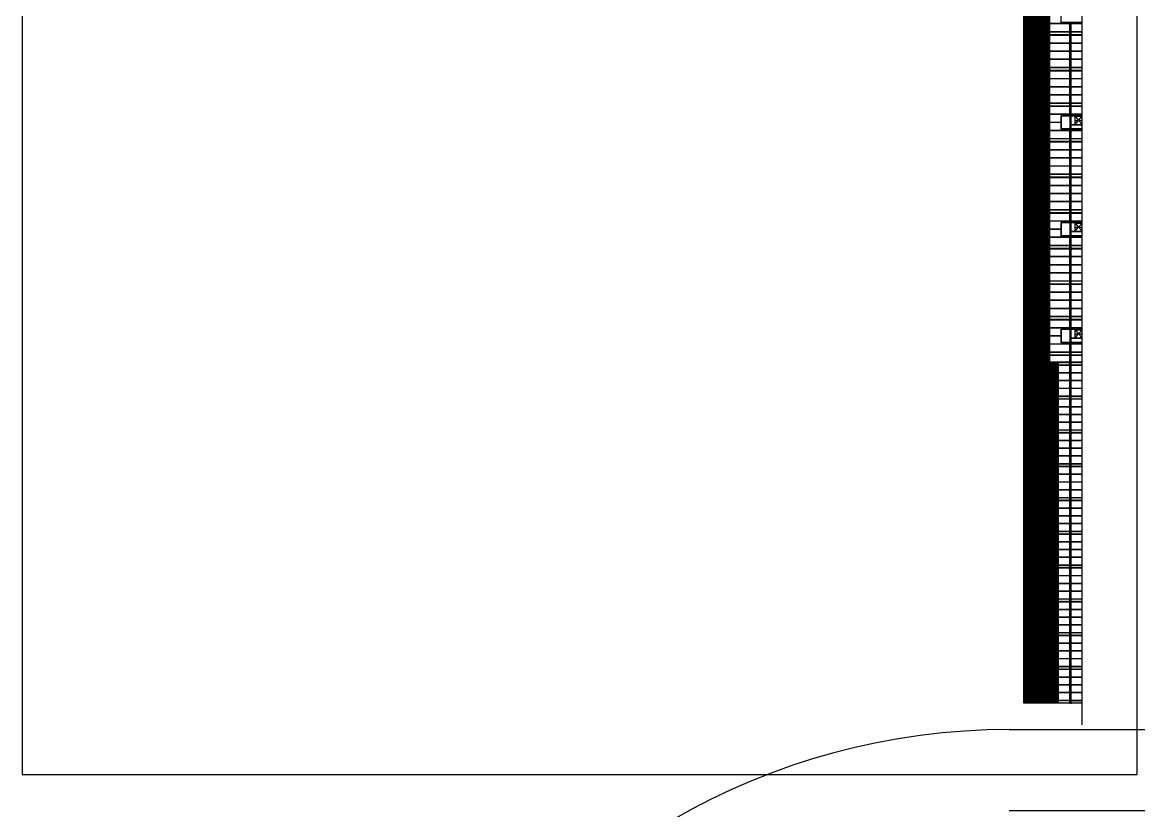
# Model space of a CAD drawing. Header units: millimetres. Extents: x -1 to 12300, y -1929 to 2470.
# Drawn here: x 5583.2 to 5996.3, y -1327 to -1035.4 of the extents above; entities that cross this region are included whole.
import ezdxf

# ---------------------------------------------------------------- set-up
doc = ezdxf.new("R2010")
doc.units = ezdxf.units.MM
for name, color, linetype in [('05C', 1, 'Continuous'), ('0autopista', 200, 'Continuous'), ('_alçat', 7, 'Continuous'), ('_alçat2', 7, 'Continuous')]:
    doc.layers.add(name, color=color, linetype=linetype)
doc.layers.add('viewport', color=241, linetype='Continuous', plot=False)

msp = doc.modelspace()

# ---------------------------------------------------------------- hatches: boundary and pattern name
at = {"layer": '_alçat'}
h = msp.add_hatch(dxfattribs=at)
h.set_pattern_fill('ANSI31', color=256, scale=0.09, angle=135)
h.set_pattern_definition([(270, (5957.7267, -1030.45064), (0.28575, -8e-17), [])])
h.paths.add_polyline_path([(5953.855, -1040.02), (5959.622, -1040.02), (5959.622, -1000.52), (5953.855, -1000.52)])
h = msp.add_hatch(dxfattribs=at)
h.set_pattern_fill('ANSI31', color=256, scale=0.09, angle=45)
h.set_pattern_definition([(180, (5961.5616, -1021.08098), (-6e-17, -0.28575), [])])
h.paths.add_polyline_path([(5959.622, -1040.02), (5963.448, -1040.02), (5963.448, -1000.52), (5959.622, -1000.52)])
h = msp.add_hatch(dxfattribs=at)
h.set_pattern_fill('ANSI31', color=256, scale=0.09, angle=135)
h.set_pattern_definition([(270, (5957.7267, -1069.95063), (0.28575, -8e-17), [])])
h.paths.add_polyline_path([(5953.855, -1079.52), (5959.622, -1079.52), (5959.622, -1040.02), (5953.855, -1040.02)])
h = msp.add_hatch(dxfattribs=at)
h.set_pattern_fill('ANSI31', color=256, scale=0.09, angle=45)
h.set_pattern_definition([(180, (5961.5616, -1060.58097), (-6e-17, -0.28575), [])])
h.paths.add_polyline_path([(5959.622, -1079.52), (5963.448, -1079.52), (5963.448, -1040.02), (5959.622, -1040.02)])
h = msp.add_hatch(dxfattribs=at)
h.set_pattern_fill('ANSI31', color=256, scale=0.09, angle=135)
h.set_pattern_definition([(270, (5957.7267, -1109.45063), (0.28575, -8e-17), [])])
h.paths.add_polyline_path([(5953.855, -1119.02), (5959.622, -1119.02), (5959.622, -1079.52), (5953.855, -1079.52)])
h = msp.add_hatch(dxfattribs=at)
h.set_pattern_fill('ANSI31', color=256, scale=0.09, angle=45)
h.set_pattern_definition([(180, (5961.5616, -1100.08097), (-6e-17, -0.28575), [])])
h.paths.add_polyline_path([(5959.622, -1119.02), (5963.448, -1119.02), (5963.448, -1079.52), (5959.622, -1079.52)])
h = msp.add_hatch(dxfattribs=at)
h.set_pattern_fill('ANSI31', color=256, scale=0.09, angle=135)
h.set_pattern_definition([(270, (5957.7267, -1148.95062), (0.28575, -8e-17), [])])
h.paths.add_polyline_path([(5953.855, -1119.02), (5953.855, -1161.231), (5959.622, -1161.231), (5959.622, -1119.02)])
h = msp.add_hatch(dxfattribs=at)
h.set_pattern_fill('ANSI31', color=256, scale=0.09, angle=45)
h.set_pattern_definition([(180, (5961.5616, -1139.58096), (-6e-17, -0.28575), [])])
h.paths.add_polyline_path([(5959.622, -1119.02), (5959.622, -1161.231), (5963.448, -1161.231), (5963.448, -1119.02)])
h = msp.add_hatch(dxfattribs=at)
h.set_pattern_fill('ANSI31', color=256, scale=0.09, angle=135)
h.set_pattern_definition([(270, (5958.24124, -1272.48532), (0.28575, -8e-17), [])])
h.paths.add_polyline_path([(5953.855, -1161.231), (5953.855, -1287.231), (5962.813, -1287.231), (5962.813, -1161.231)])
h = msp.add_hatch(dxfattribs=at)
h.set_pattern_fill('ANSI31', color=256, scale=0.09, angle=45)
h.set_pattern_definition([(180, (6682.81107, -1286.731), (-6e-17, -0.28575), [])])
h.paths.add_polyline_path([(5962.813, -1161.231), (5962.813, -1287.231), (5966.598, -1287.231), (5966.598, -1161.231)])
h = msp.add_hatch(color=256, dxfattribs=at)
h.dxf.hatch_style = 1
h.paths.add_polyline_path([(5966.598, -1162.231), (5966.598, -1161.231), (5970.855, -1161.231), (5970.855, -1162.231)])
h.paths.add_polyline_path([(5975.355, -1161.231), (5975.355, -1162.231), (5971.355, -1162.231), (5971.355, -1161.231)])
h = msp.add_hatch(color=256, dxfattribs=at)
h.dxf.hatch_style = 1
h.paths.add_polyline_path([(5966.598, -1174.731), (5966.598, -1173.731), (5970.855, -1173.731), (5970.855, -1174.731)])
h.paths.add_polyline_path([(5975.355, -1173.731), (5975.355, -1174.731), (5971.355, -1174.731), (5971.355, -1173.731)])
h = msp.add_hatch(color=256, dxfattribs=at)
h.dxf.hatch_style = 1
h.paths.add_polyline_path([(5966.598, -1187.231), (5966.598, -1186.231), (5970.855, -1186.231), (5970.855, -1187.231)])
h.paths.add_polyline_path([(5975.355, -1186.231), (5975.355, -1187.231), (5971.355, -1187.231), (5971.355, -1186.231)])
h = msp.add_hatch(color=256, dxfattribs=at)
h.dxf.hatch_style = 1
h.paths.add_polyline_path([(5966.598, -1199.731), (5966.598, -1198.731), (5970.855, -1198.731), (5970.855, -1199.731)])
h.paths.add_polyline_path([(5975.355, -1198.731), (5975.355, -1199.731), (5971.355, -1199.731), (5971.355, -1198.731)])
h = msp.add_hatch(color=256, dxfattribs=at)
h.dxf.hatch_style = 1
h.paths.add_polyline_path([(5966.598, -1212.231), (5966.598, -1211.231), (5970.855, -1211.231), (5970.855, -1212.231)])
h.paths.add_polyline_path([(5975.355, -1211.231), (5975.355, -1212.231), (5971.355, -1212.231), (5971.355, -1211.231)])
h = msp.add_hatch(color=256, dxfattribs=at)
h.dxf.hatch_style = 1
h.paths.add_polyline_path([(5966.598, -1224.731), (5966.598, -1223.731), (5970.855, -1223.731), (5970.855, -1224.731)])
h.paths.add_polyline_path([(5975.355, -1223.731), (5975.355, -1224.731), (5971.355, -1224.731), (5971.355, -1223.731)])
h = msp.add_hatch(color=256, dxfattribs=at)
h.dxf.hatch_style = 1
h.paths.add_polyline_path([(5966.598, -1237.231), (5966.598, -1236.231), (5970.855, -1236.231), (5970.855, -1237.231)])
h.paths.add_polyline_path([(5975.355, -1236.231), (5975.355, -1237.231), (5971.355, -1237.231), (5971.355, -1236.231)])
h = msp.add_hatch(color=256, dxfattribs=at)
h.dxf.hatch_style = 1
h.paths.add_polyline_path([(5966.598, -1249.731), (5966.598, -1248.731), (5970.855, -1248.731), (5970.855, -1249.731)])
h.paths.add_polyline_path([(5975.355, -1248.731), (5975.355, -1249.731), (5971.355, -1249.731), (5971.355, -1248.731)])
h = msp.add_hatch(color=256, dxfattribs=at)
h.dxf.hatch_style = 1
h.paths.add_polyline_path([(5966.598, -1262.231), (5966.598, -1261.231), (5970.855, -1261.231), (5970.855, -1262.231)])
h.paths.add_polyline_path([(5975.355, -1261.231), (5975.355, -1262.231), (5971.355, -1262.231), (5971.355, -1261.231)])
h = msp.add_hatch(color=256, dxfattribs=at)
h.dxf.hatch_style = 1
h.paths.add_polyline_path([(5966.598, -1274.731), (5966.598, -1273.731), (5970.855, -1273.731), (5970.855, -1274.731)])
h.paths.add_polyline_path([(5975.355, -1273.731), (5975.355, -1274.731), (5971.355, -1274.731), (5971.355, -1273.731)])
h = msp.add_hatch(color=256, dxfattribs=at)
h.dxf.hatch_style = 1
h.paths.add_polyline_path([(5966.598, -1287.231), (5966.598, -1286.231), (5970.855, -1286.231), (5970.855, -1287.231)])
h.paths.add_polyline_path([(5975.355, -1286.231), (5975.355, -1287.231), (5971.355, -1287.231), (5971.355, -1286.231)])

# ---------------------------------------------------------------- linework, layer by layer
at = {"layer": '05C'}
msp.add_line((5975.355, -1295.255), (5975.355, -441.11), dxfattribs=at)
at = {"layer": '0autopista'}
for p, q in [((5948.39, -1297), (6524.39, -1297)), ((5948.39, -1327), (6524.39, -1327))]:
    msp.add_line(p, q, dxfattribs=at)
msp.add_arc((5948.39, -1545.857), 248.857, 90, 150, dxfattribs=at)
at = {"layer": '_alçat'}
for p, q in [((5971.155, -1073.249), (5975.355, -1073.249)), ((5972.755, -1069.937), (5975.355, -1069.937)), ((5972.755, -1073.149), (5972.755, -1070.037)), ((5972.855, -1073.149), (5972.855, -1070.137)), ((5972.855, -1070.137), (5974.105, -1071.643)), ((5972.855, -1071.643), (5975.355, -1071.643)), ((5972.855, -1073.149), (5974.105, -1071.643)), ((5974.105, -1071.643), (5975.355, -1070.137)), ((5974.105, -1071.643), (5975.355, -1073.149)), ((5972.755, -1109.437), (5975.355, -1109.437)), ((5972.755, -1112.649), (5972.755, -1109.537)), ((5972.855, -1112.649), (5972.855, -1109.637)), ((5972.855, -1109.637), (5974.105, -1111.143)), ((5972.855, -1111.143), (5975.355, -1111.143)), ((5972.855, -1112.649), (5974.105, -1111.143)), ((5974.105, -1111.143), (5975.355, -1109.637)), ((5974.105, -1111.143), (5975.355, -1112.649)), ((5971.155, -1112.749), (5975.355, -1112.749)), ((5971.155, -1152.249), (5975.355, -1152.249)), ((5972.755, -1148.937), (5975.355, -1148.937)), ((5972.755, -1152.149), (5972.755, -1149.037)), ((5972.855, -1152.149), (5972.855, -1149.137)), ((5972.855, -1149.137), (5974.105, -1150.643)), ((5972.855, -1150.643), (5975.355, -1150.643)), ((5972.855, -1152.149), (5974.105, -1150.643)), ((5974.105, -1150.643), (5975.355, -1149.137)), ((5974.105, -1150.643), (5975.355, -1152.149)), ((5966.598, -1161.231), (5953.855, -1161.231)), ((5966.598, -1287.231), (5953.855, -1287.231))]:
    msp.add_line(p, q, dxfattribs=at)
at = {"layer": '_alçat2'}
for p, q in [((5953.855, -1040.02), (5953.855, -1000.52)), ((5959.622, -1040.02), (5959.622, -1000.52)), ((5963.448, -1040.02), (5963.448, -1000.52)), ((5967.655, -1035.437), (5967.655, -1030.437)), ((5970.855, -1035.879), (5963.448, -1035.879)), ((5970.855, -1035.929), (5963.448, -1035.929)), ((5970.855, -1035.979), (5963.448, -1035.979)), ((5975.355, -1035.437), (5967.655, -1035.437)), ((5970.855, -1040.02), (5970.855, -1035.437)), ((5971.355, -1040.02), (5971.355, -1035.437)), ((5975.355, -1035.879), (5971.355, -1035.879)), ((5975.355, -1035.929), (5971.355, -1035.929)), ((5975.355, -1035.979), (5971.355, -1035.979)), ((5953.855, -1079.52), (5953.855, -1040.02)), ((5959.622, -1079.52), (5959.622, -1040.02)), ((5970.855, -1038.92), (5963.448, -1038.92)), ((5970.855, -1039.02), (5963.448, -1039.02)), ((5970.855, -1039.02), (5963.448, -1039.02)), ((5963.448, -1079.52), (5963.448, -1040.02)), ((5963.448, -1040.02), (5963.448, -1040.02)), ((5970.855, -1040.02), (5963.448, -1040.02)), ((5963.448, -1040.12), (5970.855, -1040.12)), ((5970.855, -1069.937), (5970.855, -1040.02)), ((5975.355, -1038.92), (5971.355, -1038.92)), ((5975.355, -1039.02), (5971.355, -1039.02)), ((5975.355, -1039.02), (5971.355, -1039.02)), ((5975.355, -1040.02), (5971.355, -1040.02)), ((5971.355, -1069.937), (5971.355, -1040.02)), ((5971.355, -1040.12), (5975.355, -1040.12)), ((5970.855, -1043.062), (5963.448, -1043.062)), ((5970.855, -1043.112), (5963.448, -1043.112)), ((5970.855, -1043.162), (5963.448, -1043.162)), ((5975.355, -1043.062), (5971.355, -1043.062)), ((5975.355, -1043.112), (5971.355, -1043.112)), ((5975.355, -1043.162), (5971.355, -1043.162)), ((5970.855, -1046.054), (5963.448, -1046.054)), ((5970.855, -1046.104), (5963.448, -1046.104)), ((5970.855, -1046.154), (5963.448, -1046.154)), ((5970.855, -1049.045), (5963.448, -1049.045)), ((5970.855, -1049.095), (5963.448, -1049.095)), ((5970.855, -1049.145), (5963.448, -1049.145)), ((5975.355, -1046.054), (5971.355, -1046.054)), ((5975.355, -1046.104), (5971.355, -1046.104)), ((5975.355, -1046.154), (5971.355, -1046.154)), ((5975.355, -1049.045), (5971.355, -1049.045)), ((5975.355, -1049.095), (5971.355, -1049.095)), ((5975.355, -1049.145), (5971.355, -1049.145)), ((5970.855, -1052.087), (5963.448, -1052.087)), ((5970.855, -1052.187), (5963.448, -1052.187)), ((5970.855, -1053.187), (5963.448, -1053.187)), ((5963.448, -1053.287), (5970.855, -1053.287)), ((5975.355, -1052.087), (5971.355, -1052.087)), ((5975.355, -1052.187), (5971.355, -1052.187)), ((5975.355, -1053.187), (5971.355, -1053.187)), ((5971.355, -1053.287), (5975.355, -1053.287)), ((5970.855, -1056.229), (5963.448, -1056.229)), ((5970.855, -1056.279), (5963.448, -1056.279)), ((5970.855, -1056.329), (5963.448, -1056.329)), ((5975.355, -1056.229), (5971.355, -1056.229)), ((5975.355, -1056.279), (5971.355, -1056.279)), ((5975.355, -1056.329), (5971.355, -1056.329)), ((5970.855, -1059.22), (5963.448, -1059.22)), ((5970.855, -1059.27), (5963.448, -1059.27)), ((5970.855, -1059.32), (5963.448, -1059.32)), ((5975.355, -1059.22), (5971.355, -1059.22)), ((5975.355, -1059.27), (5971.355, -1059.27)), ((5975.355, -1059.32), (5971.355, -1059.32)), ((5970.855, -1062.212), (5963.448, -1062.212)), ((5970.855, -1062.262), (5963.448, -1062.262)), ((5970.855, -1062.312), (5963.448, -1062.312)), ((5970.855, -1065.254), (5963.448, -1065.254)), ((5970.855, -1065.354), (5963.448, -1065.354)), ((5975.355, -1062.212), (5971.355, -1062.212)), ((5975.355, -1062.262), (5971.355, -1062.262)), ((5975.355, -1062.312), (5971.355, -1062.312)), ((5975.355, -1065.254), (5971.355, -1065.254)), ((5975.355, -1065.354), (5971.355, -1065.354)), ((5970.855, -1066.354), (5963.448, -1066.354)), ((5963.448, -1066.354), (5970.855, -1066.354)), ((5963.448, -1066.454), (5970.855, -1066.454)), ((5970.855, -1069.395), (5963.448, -1069.395)), ((5970.855, -1069.445), (5963.448, -1069.445)), ((5970.855, -1069.495), (5963.448, -1069.495)), ((5975.355, -1066.354), (5971.355, -1066.354)), ((5971.355, -1066.354), (5975.355, -1066.354)), ((5971.355, -1066.454), (5975.355, -1066.454)), ((5975.355, -1069.395), (5971.355, -1069.395)), ((5975.355, -1069.445), (5971.355, -1069.445)), ((5975.355, -1069.495), (5971.355, -1069.495)), ((5967.655, -1072.387), (5963.448, -1072.387)), ((5967.655, -1072.437), (5963.448, -1072.437)), ((5967.655, -1072.487), (5963.448, -1072.487)), ((5975.355, -1069.937), (5967.655, -1069.937)), ((5967.655, -1074.937), (5967.655, -1069.937)), ((5975.355, -1070.037), (5967.755, -1070.037)), ((5967.755, -1074.837), (5967.755, -1070.037)), ((5970.855, -1070.037), (5970.855, -1074.837)), ((5971.155, -1070.037), (5971.155, -1074.837)), ((5971.155, -1073.149), (5975.355, -1073.149)), ((5972.855, -1070.037), (5975.355, -1070.037)), ((5972.855, -1070.137), (5975.355, -1070.137)), ((5970.855, -1075.379), (5963.448, -1075.379)), ((5970.855, -1075.429), (5963.448, -1075.429)), ((5970.855, -1075.479), (5963.448, -1075.479)), ((5975.355, -1074.937), (5967.655, -1074.937)), ((5975.355, -1074.837), (5967.755, -1074.837)), ((5970.855, -1079.52), (5970.855, -1074.937)), ((5971.355, -1079.52), (5971.355, -1074.937)), ((5975.355, -1075.379), (5971.355, -1075.379)), ((5975.355, -1075.429), (5971.355, -1075.429)), ((5975.355, -1075.479), (5971.355, -1075.479)), ((5953.855, -1119.02), (5953.855, -1079.52)), ((5959.622, -1119.02), (5959.622, -1079.52)), ((5970.855, -1078.42), (5963.448, -1078.42)), ((5970.855, -1078.52), (5963.448, -1078.52)), ((5970.855, -1078.52), (5963.448, -1078.52)), ((5963.448, -1119.02), (5963.448, -1079.52)), ((5963.448, -1079.52), (5963.448, -1079.52)), ((5970.855, -1079.52), (5963.448, -1079.52)), ((5963.448, -1079.62), (5970.855, -1079.62)), ((5970.855, -1109.437), (5970.855, -1079.52)), ((5975.355, -1078.42), (5971.355, -1078.42)), ((5975.355, -1078.52), (5971.355, -1078.52)), ((5975.355, -1078.52), (5971.355, -1078.52)), ((5975.355, -1079.52), (5971.355, -1079.52)), ((5971.355, -1109.437), (5971.355, -1079.52)), ((5971.355, -1079.62), (5975.355, -1079.62)), ((5970.855, -1082.562), (5963.448, -1082.562)), ((5970.855, -1082.612), (5963.448, -1082.612)), ((5970.855, -1082.662), (5963.448, -1082.662)), ((5970.855, -1085.554), (5963.448, -1085.554)), ((5970.855, -1085.604), (5963.448, -1085.604)), ((5970.855, -1085.654), (5963.448, -1085.654)), ((5975.355, -1082.562), (5971.355, -1082.562)), ((5975.355, -1082.612), (5971.355, -1082.612)), ((5975.355, -1082.662), (5971.355, -1082.662)), ((5975.355, -1085.554), (5971.355, -1085.554)), ((5975.355, -1085.604), (5971.355, -1085.604)), ((5975.355, -1085.654), (5971.355, -1085.654)), ((5970.855, -1088.545), (5963.448, -1088.545)), ((5970.855, -1088.595), (5963.448, -1088.595)), ((5970.855, -1088.645), (5963.448, -1088.645)), ((5975.355, -1088.545), (5971.355, -1088.545)), ((5975.355, -1088.595), (5971.355, -1088.595)), ((5975.355, -1088.645), (5971.355, -1088.645)), ((5970.855, -1091.587), (5963.448, -1091.587)), ((5970.855, -1091.687), (5963.448, -1091.687)), ((5970.855, -1092.687), (5963.448, -1092.687)), ((5963.448, -1092.787), (5970.855, -1092.787)), ((5975.355, -1091.587), (5971.355, -1091.587)), ((5975.355, -1091.687), (5971.355, -1091.687)), ((5975.355, -1092.687), (5971.355, -1092.687)), ((5971.355, -1092.787), (5975.355, -1092.787)), ((5970.855, -1095.729), (5963.448, -1095.729)), ((5970.855, -1095.779), (5963.448, -1095.779)), ((5970.855, -1095.829), (5963.448, -1095.829)), ((5970.855, -1098.72), (5963.448, -1098.72)), ((5970.855, -1098.77), (5963.448, -1098.77)), ((5975.355, -1095.729), (5971.355, -1095.729)), ((5975.355, -1095.779), (5971.355, -1095.779)), ((5975.355, -1095.829), (5971.355, -1095.829)), ((5975.355, -1098.72), (5971.355, -1098.72)), ((5975.355, -1098.77), (5971.355, -1098.77)), ((5970.855, -1098.82), (5963.448, -1098.82)), ((5970.855, -1101.712), (5963.448, -1101.712)), ((5970.855, -1101.762), (5963.448, -1101.762)), ((5970.855, -1101.812), (5963.448, -1101.812)), ((5975.355, -1098.82), (5971.355, -1098.82)), ((5975.355, -1101.712), (5971.355, -1101.712)), ((5975.355, -1101.762), (5971.355, -1101.762)), ((5975.355, -1101.812), (5971.355, -1101.812)), ((5970.855, -1104.754), (5963.448, -1104.754)), ((5970.855, -1104.854), (5963.448, -1104.854)), ((5970.855, -1105.854), (5963.448, -1105.854)), ((5963.448, -1105.854), (5970.855, -1105.854)), ((5963.448, -1105.954), (5970.855, -1105.954)), ((5975.355, -1104.754), (5971.355, -1104.754)), ((5975.355, -1104.854), (5971.355, -1104.854)), ((5975.355, -1105.854), (5971.355, -1105.854)), ((5971.355, -1105.854), (5975.355, -1105.854)), ((5971.355, -1105.954), (5975.355, -1105.954)), ((5970.855, -1108.895), (5963.448, -1108.895)), ((5970.855, -1108.945), (5963.448, -1108.945)), ((5970.855, -1108.995), (5963.448, -1108.995)), ((5975.355, -1109.437), (5967.655, -1109.437)), ((5967.655, -1114.437), (5967.655, -1109.437)), ((5975.355, -1109.537), (5967.755, -1109.537)), ((5967.755, -1114.337), (5967.755, -1109.537)), ((5970.855, -1109.537), (5970.855, -1114.337)), ((5971.155, -1109.537), (5971.155, -1114.337)), ((5975.355, -1108.895), (5971.355, -1108.895)), ((5975.355, -1108.945), (5971.355, -1108.945)), ((5975.355, -1108.995), (5971.355, -1108.995)), ((5972.855, -1109.537), (5975.355, -1109.537)), ((5972.855, -1109.637), (5975.355, -1109.637)), ((5967.655, -1111.887), (5963.448, -1111.887)), ((5967.655, -1111.937), (5963.448, -1111.937)), ((5967.655, -1111.987), (5963.448, -1111.987)), ((5970.855, -1114.879), (5963.448, -1114.879)), ((5970.855, -1114.929), (5963.448, -1114.929)), ((5970.855, -1114.979), (5963.448, -1114.979)), ((5975.355, -1114.437), (5967.655, -1114.437)), ((5975.355, -1114.337), (5967.755, -1114.337)), ((5970.855, -1119.02), (5970.855, -1114.437)), ((5971.155, -1112.649), (5975.355, -1112.649)), ((5971.355, -1119.02), (5971.355, -1114.437)), ((5975.355, -1114.879), (5971.355, -1114.879)), ((5975.355, -1114.929), (5971.355, -1114.929)), ((5975.355, -1114.979), (5971.355, -1114.979)), ((5953.855, -1161.231), (5953.855, -1118.02)), ((5959.622, -1287.231), (5959.622, -1118.02)), ((5970.855, -1117.92), (5963.448, -1117.92)), ((5963.448, -1161.231), (5963.448, -1118.02)), ((5970.855, -1118.02), (5963.448, -1118.02)), ((5970.855, -1118.02), (5963.448, -1118.02)), ((5970.855, -1119.02), (5963.448, -1119.02)), ((5963.448, -1119.12), (5970.855, -1119.12)), ((5970.855, -1148.937), (5970.855, -1118.02)), ((5975.355, -1117.92), (5971.355, -1117.92)), ((5971.355, -1148.937), (5971.355, -1118.02)), ((5975.355, -1118.02), (5971.355, -1118.02)), ((5975.355, -1118.02), (5971.355, -1118.02)), ((5975.355, -1119.02), (5971.355, -1119.02)), ((5971.355, -1119.12), (5975.355, -1119.12)), ((5970.855, -1122.062), (5963.448, -1122.062)), ((5970.855, -1122.112), (5963.448, -1122.112)), ((5970.855, -1122.162), (5963.448, -1122.162)), ((5975.355, -1122.062), (5971.355, -1122.062)), ((5975.355, -1122.112), (5971.355, -1122.112)), ((5975.355, -1122.162), (5971.355, -1122.162)), ((5970.855, -1125.054), (5963.448, -1125.054)), ((5970.855, -1125.104), (5963.448, -1125.104)), ((5970.855, -1125.154), (5963.448, -1125.154)), ((5975.355, -1125.054), (5971.355, -1125.054)), ((5975.355, -1125.104), (5971.355, -1125.104)), ((5975.355, -1125.154), (5971.355, -1125.154)), ((5970.855, -1128.045), (5963.448, -1128.045)), ((5970.855, -1128.095), (5963.448, -1128.095)), ((5970.855, -1128.145), (5963.448, -1128.145)), ((5970.855, -1131.087), (5963.448, -1131.087)), ((5970.855, -1131.187), (5963.448, -1131.187)), ((5975.355, -1128.045), (5971.355, -1128.045)), ((5975.355, -1128.095), (5971.355, -1128.095)), ((5975.355, -1128.145), (5971.355, -1128.145)), ((5975.355, -1131.087), (5971.355, -1131.087)), ((5975.355, -1131.187), (5971.355, -1131.187)), ((5970.855, -1132.187), (5963.448, -1132.187)), ((5963.448, -1132.287), (5970.855, -1132.287)), ((5970.855, -1135.229), (5963.448, -1135.229)), ((5970.855, -1135.279), (5963.448, -1135.279)), ((5970.855, -1135.329), (5963.448, -1135.329)), ((5975.355, -1132.187), (5971.355, -1132.187)), ((5971.355, -1132.287), (5975.355, -1132.287)), ((5975.355, -1135.229), (5971.355, -1135.229)), ((5975.355, -1135.279), (5971.355, -1135.279)), ((5975.355, -1135.329), (5971.355, -1135.329)), ((5970.855, -1138.22), (5963.448, -1138.22)), ((5970.855, -1138.27), (5963.448, -1138.27)), ((5970.855, -1138.32), (5963.448, -1138.32)), ((5975.355, -1138.22), (5971.355, -1138.22)), ((5975.355, -1138.27), (5971.355, -1138.27)), ((5975.355, -1138.32), (5971.355, -1138.32)), ((5970.855, -1141.212), (5963.448, -1141.212)), ((5970.855, -1141.262), (5963.448, -1141.262)), ((5970.855, -1141.312), (5963.448, -1141.312)), ((5975.355, -1141.212), (5971.355, -1141.212)), ((5975.355, -1141.262), (5971.355, -1141.262)), ((5975.355, -1141.312), (5971.355, -1141.312)), ((5970.855, -1144.254), (5963.448, -1144.254)), ((5970.855, -1144.354), (5963.448, -1144.354)), ((5970.855, -1145.354), (5963.448, -1145.354)), ((5963.448, -1145.354), (5970.855, -1145.354)), ((5963.448, -1145.454), (5970.855, -1145.454)), ((5975.355, -1144.254), (5971.355, -1144.254)), ((5975.355, -1144.354), (5971.355, -1144.354)), ((5975.355, -1145.354), (5971.355, -1145.354)), ((5971.355, -1145.354), (5975.355, -1145.354)), ((5971.355, -1145.454), (5975.355, -1145.454)), ((5970.855, -1148.395), (5963.448, -1148.395)), ((5970.855, -1148.445), (5963.448, -1148.445)), ((5970.855, -1148.495), (5963.448, -1148.495)), ((5967.655, -1151.387), (5963.448, -1151.387)), ((5967.655, -1151.437), (5963.448, -1151.437)), ((5967.655, -1151.487), (5963.448, -1151.487)), ((5975.355, -1148.937), (5967.655, -1148.937)), ((5967.655, -1153.937), (5967.655, -1148.937)), ((5975.355, -1149.037), (5967.755, -1149.037)), ((5967.755, -1153.837), (5967.755, -1149.037)), ((5970.855, -1149.037), (5970.855, -1153.837)), ((5971.155, -1149.037), (5971.155, -1153.837)), ((5971.155, -1152.149), (5975.355, -1152.149)), ((5975.355, -1148.395), (5971.355, -1148.395)), ((5975.355, -1148.445), (5971.355, -1148.445)), ((5975.355, -1148.495), (5971.355, -1148.495)), ((5972.855, -1149.037), (5975.355, -1149.037)), ((5972.855, -1149.137), (5975.355, -1149.137)), ((5970.855, -1154.379), (5963.448, -1154.379)), ((5970.855, -1154.429), (5963.448, -1154.429)), ((5970.855, -1154.479), (5963.448, -1154.479)), ((5975.355, -1153.937), (5967.655, -1153.937)), ((5975.355, -1153.837), (5967.755, -1153.837)), ((5970.855, -1287.231), (5970.855, -1153.937)), ((5971.355, -1287.231), (5971.355, -1153.937)), ((5975.355, -1154.379), (5971.355, -1154.379)), ((5975.355, -1154.429), (5971.355, -1154.429)), ((5975.355, -1154.479), (5971.355, -1154.479)), ((5970.855, -1157.42), (5963.448, -1157.42)), ((5970.855, -1157.52), (5963.448, -1157.52)), ((5970.855, -1157.52), (5963.448, -1157.52)), ((5970.855, -1158.52), (5963.448, -1158.52)), ((5970.855, -1158.62), (5963.448, -1158.62)), ((5975.355, -1157.42), (5971.355, -1157.42)), ((5975.355, -1157.52), (5971.355, -1157.52)), ((5975.355, -1157.52), (5971.355, -1157.52)), ((5975.355, -1158.52), (5971.355, -1158.52)), ((5975.355, -1158.52), (5971.355, -1158.52)), ((5975.355, -1158.62), (5971.355, -1158.62)), ((5953.855, -1287.231), (5953.855, -1161.231)), ((5962.813, -1287.231), (5962.813, -1161.231)), ((5970.855, -1161.131), (5963.448, -1161.131)), ((5966.598, -1287.231), (5966.598, -1161.231)), ((5970.855, -1161.231), (5966.598, -1161.231)), ((5970.855, -1162.231), (5966.598, -1162.231)), ((5970.855, -1162.331), (5966.598, -1162.331)), ((5970.855, -1161.231), (5971.355, -1161.231)), ((5975.355, -1161.131), (5971.355, -1161.131)), ((5975.355, -1161.231), (5971.355, -1161.231)), ((5975.355, -1161.231), (5971.355, -1161.231)), ((5975.355, -1162.231), (5971.355, -1162.231)), ((5975.355, -1162.331), (5971.355, -1162.331)), ((5970.855, -1165.084), (5966.598, -1165.084)), ((5970.855, -1165.134), (5966.598, -1165.134)), ((5970.855, -1165.184), (5966.598, -1165.184)), ((5970.855, -1167.936), (5966.598, -1167.936)), ((5970.855, -1167.986), (5966.598, -1167.986)), ((5970.855, -1168.036), (5966.598, -1168.036)), ((5975.355, -1165.084), (5971.355, -1165.084)), ((5975.355, -1165.134), (5971.355, -1165.134)), ((5975.355, -1165.184), (5971.355, -1165.184)), ((5975.355, -1167.936), (5971.355, -1167.936)), ((5975.355, -1167.986), (5971.355, -1167.986)), ((5975.355, -1168.036), (5971.355, -1168.036)), ((5970.855, -1170.789), (5966.598, -1170.789)), ((5970.855, -1170.839), (5966.598, -1170.839)), ((5970.855, -1170.889), (5966.598, -1170.889)), ((5975.355, -1170.789), (5971.355, -1170.789)), ((5975.355, -1170.839), (5971.355, -1170.839)), ((5975.355, -1170.889), (5971.355, -1170.889)), ((5966.598, -1173.641), (5970.855, -1173.641)), ((5970.855, -1173.731), (5966.598, -1173.731)), ((5970.855, -1174.731), (5966.598, -1174.731)), ((5970.855, -1174.831), (5966.598, -1174.831)), ((5971.355, -1173.641), (5975.355, -1173.641)), ((5975.355, -1173.731), (5971.355, -1173.731)), ((5975.355, -1174.731), (5971.355, -1174.731)), ((5975.355, -1174.831), (5971.355, -1174.831)), ((5970.855, -1177.584), (5966.598, -1177.584)), ((5970.855, -1177.634), (5966.598, -1177.634)), ((5970.855, -1177.684), (5966.598, -1177.684)), ((5970.855, -1180.436), (5966.598, -1180.436)), ((5970.855, -1180.486), (5966.598, -1180.486)), ((5970.855, -1180.536), (5966.598, -1180.536)), ((5975.355, -1177.584), (5971.355, -1177.584)), ((5975.355, -1177.634), (5971.355, -1177.634)), ((5975.355, -1177.684), (5971.355, -1177.684)), ((5975.355, -1180.436), (5971.355, -1180.436)), ((5975.355, -1180.486), (5971.355, -1180.486)), ((5975.355, -1180.536), (5971.355, -1180.536)), ((5970.855, -1183.289), (5966.598, -1183.289)), ((5970.855, -1183.339), (5966.598, -1183.339)), ((5970.855, -1183.389), (5966.598, -1183.389)), ((5975.355, -1183.289), (5971.355, -1183.289)), ((5975.355, -1183.339), (5971.355, -1183.339)), ((5975.355, -1183.389), (5971.355, -1183.389)), ((5966.598, -1186.141), (5970.855, -1186.141)), ((5970.855, -1186.231), (5966.598, -1186.231)), ((5970.855, -1187.231), (5966.598, -1187.231)), ((5970.855, -1187.331), (5966.598, -1187.331)), ((5971.355, -1186.141), (5975.355, -1186.141)), ((5975.355, -1186.231), (5971.355, -1186.231)), ((5975.355, -1187.231), (5971.355, -1187.231)), ((5975.355, -1187.331), (5971.355, -1187.331)), ((5970.855, -1190.084), (5966.598, -1190.084)), ((5970.855, -1190.134), (5966.598, -1190.134)), ((5970.855, -1190.184), (5966.598, -1190.184)), ((5970.855, -1192.936), (5966.598, -1192.936)), ((5970.855, -1192.986), (5966.598, -1192.986)), ((5970.855, -1193.036), (5966.598, -1193.036)), ((5975.355, -1190.084), (5971.355, -1190.084)), ((5975.355, -1190.134), (5971.355, -1190.134)), ((5975.355, -1190.184), (5971.355, -1190.184)), ((5975.355, -1192.936), (5971.355, -1192.936)), ((5975.355, -1192.986), (5971.355, -1192.986)), ((5975.355, -1193.036), (5971.355, -1193.036)), ((5970.855, -1195.789), (5966.598, -1195.789)), ((5970.855, -1195.839), (5966.598, -1195.839)), ((5970.855, -1195.889), (5966.598, -1195.889)), ((5975.355, -1195.789), (5971.355, -1195.789)), ((5975.355, -1195.839), (5971.355, -1195.839)), ((5975.355, -1195.889), (5971.355, -1195.889)), ((5966.598, -1198.641), (5970.855, -1198.641)), ((5970.855, -1198.731), (5966.598, -1198.731)), ((5970.855, -1199.731), (5966.598, -1199.731)), ((5970.855, -1199.831), (5966.598, -1199.831)), ((5971.355, -1198.641), (5975.355, -1198.641)), ((5975.355, -1198.731), (5971.355, -1198.731)), ((5975.355, -1199.731), (5971.355, -1199.731)), ((5975.355, -1199.831), (5971.355, -1199.831)), ((5970.855, -1202.584), (5966.598, -1202.584)), ((5970.855, -1202.634), (5966.598, -1202.634)), ((5970.855, -1202.684), (5966.598, -1202.684)), ((5970.855, -1205.436), (5966.598, -1205.436)), ((5970.855, -1205.486), (5966.598, -1205.486)), ((5970.855, -1205.536), (5966.598, -1205.536)), ((5975.355, -1202.584), (5971.355, -1202.584)), ((5975.355, -1202.634), (5971.355, -1202.634)), ((5975.355, -1202.684), (5971.355, -1202.684)), ((5975.355, -1205.436), (5971.355, -1205.436)), ((5975.355, -1205.486), (5971.355, -1205.486)), ((5975.355, -1205.536), (5971.355, -1205.536)), ((5970.855, -1208.289), (5966.598, -1208.289)), ((5970.855, -1208.339), (5966.598, -1208.339)), ((5970.855, -1208.389), (5966.598, -1208.389)), ((5975.355, -1208.289), (5971.355, -1208.289)), ((5975.355, -1208.339), (5971.355, -1208.339)), ((5975.355, -1208.389), (5971.355, -1208.389)), ((5966.598, -1211.141), (5970.855, -1211.141)), ((5970.855, -1211.231), (5966.598, -1211.231)), ((5970.855, -1212.231), (5966.598, -1212.231)), ((5970.855, -1212.331), (5966.598, -1212.331)), ((5971.355, -1211.141), (5975.355, -1211.141)), ((5975.355, -1211.231), (5971.355, -1211.231)), ((5975.355, -1212.231), (5971.355, -1212.231)), ((5975.355, -1212.331), (5971.355, -1212.331)), ((5970.855, -1215.084), (5966.598, -1215.084)), ((5970.855, -1215.134), (5966.598, -1215.134)), ((5970.855, -1215.184), (5966.598, -1215.184)), ((5970.855, -1217.936), (5966.598, -1217.936)), ((5970.855, -1217.986), (5966.598, -1217.986)), ((5970.855, -1218.036), (5966.598, -1218.036)), ((5975.355, -1215.084), (5971.355, -1215.084)), ((5975.355, -1215.134), (5971.355, -1215.134)), ((5975.355, -1215.184), (5971.355, -1215.184)), ((5975.355, -1217.936), (5971.355, -1217.936)), ((5975.355, -1217.986), (5971.355, -1217.986)), ((5975.355, -1218.036), (5971.355, -1218.036)), ((5970.855, -1220.789), (5966.598, -1220.789)), ((5970.855, -1220.839), (5966.598, -1220.839)), ((5970.855, -1220.889), (5966.598, -1220.889)), ((5975.355, -1220.789), (5971.355, -1220.789)), ((5975.355, -1220.839), (5971.355, -1220.839)), ((5975.355, -1220.889), (5971.355, -1220.889)), ((5966.598, -1223.641), (5970.855, -1223.641)), ((5970.855, -1223.731), (5966.598, -1223.731)), ((5970.855, -1224.731), (5966.598, -1224.731)), ((5970.855, -1224.831), (5966.598, -1224.831)), ((5971.355, -1223.641), (5975.355, -1223.641)), ((5975.355, -1223.731), (5971.355, -1223.731)), ((5975.355, -1224.731), (5971.355, -1224.731)), ((5975.355, -1224.831), (5971.355, -1224.831)), ((5970.855, -1227.584), (5966.598, -1227.584)), ((5970.855, -1227.634), (5966.598, -1227.634)), ((5970.855, -1227.684), (5966.598, -1227.684)), ((5970.855, -1230.436), (5966.598, -1230.436)), ((5970.855, -1230.486), (5966.598, -1230.486)), ((5970.855, -1230.536), (5966.598, -1230.536)), ((5975.355, -1227.584), (5971.355, -1227.584)), ((5975.355, -1227.634), (5971.355, -1227.634)), ((5975.355, -1227.684), (5971.355, -1227.684)), ((5975.355, -1230.436), (5971.355, -1230.436)), ((5975.355, -1230.486), (5971.355, -1230.486)), ((5975.355, -1230.536), (5971.355, -1230.536)), ((5970.855, -1233.289), (5966.598, -1233.289)), ((5970.855, -1233.339), (5966.598, -1233.339)), ((5970.855, -1233.389), (5966.598, -1233.389)), ((5975.355, -1233.289), (5971.355, -1233.289)), ((5975.355, -1233.339), (5971.355, -1233.339)), ((5975.355, -1233.389), (5971.355, -1233.389)), ((5966.598, -1236.141), (5970.855, -1236.141)), ((5970.855, -1236.231), (5966.598, -1236.231)), ((5970.855, -1237.231), (5966.598, -1237.231)), ((5970.855, -1237.331), (5966.598, -1237.331)), ((5971.355, -1236.141), (5975.355, -1236.141)), ((5975.355, -1236.231), (5971.355, -1236.231)), ((5975.355, -1237.231), (5971.355, -1237.231)), ((5975.355, -1237.331), (5971.355, -1237.331)), ((5970.855, -1240.084), (5966.598, -1240.084)), ((5970.855, -1240.134), (5966.598, -1240.134)), ((5970.855, -1240.184), (5966.598, -1240.184)), ((5970.855, -1242.936), (5966.598, -1242.936)), ((5970.855, -1242.986), (5966.598, -1242.986)), ((5970.855, -1243.036), (5966.598, -1243.036)), ((5975.355, -1240.084), (5971.355, -1240.084)), ((5975.355, -1240.134), (5971.355, -1240.134)), ((5975.355, -1240.184), (5971.355, -1240.184)), ((5975.355, -1242.936), (5971.355, -1242.936)), ((5975.355, -1242.986), (5971.355, -1242.986)), ((5975.355, -1243.036), (5971.355, -1243.036)), ((5970.855, -1245.789), (5966.598, -1245.789)), ((5970.855, -1245.839), (5966.598, -1245.839)), ((5970.855, -1245.889), (5966.598, -1245.889)), ((5975.355, -1245.789), (5971.355, -1245.789)), ((5975.355, -1245.839), (5971.355, -1245.839)), ((5975.355, -1245.889), (5971.355, -1245.889)), ((5966.598, -1248.641), (5970.855, -1248.641)), ((5970.855, -1248.731), (5966.598, -1248.731)), ((5970.855, -1249.731), (5966.598, -1249.731)), ((5970.855, -1249.831), (5966.598, -1249.831)), ((5971.355, -1248.641), (5975.355, -1248.641)), ((5975.355, -1248.731), (5971.355, -1248.731)), ((5975.355, -1249.731), (5971.355, -1249.731)), ((5975.355, -1249.831), (5971.355, -1249.831)), ((5970.855, -1252.584), (5966.598, -1252.584)), ((5970.855, -1252.634), (5966.598, -1252.634)), ((5970.855, -1252.684), (5966.598, -1252.684)), ((5970.855, -1255.436), (5966.598, -1255.436)), ((5970.855, -1255.486), (5966.598, -1255.486)), ((5970.855, -1255.536), (5966.598, -1255.536)), ((5975.355, -1252.584), (5971.355, -1252.584)), ((5975.355, -1252.634), (5971.355, -1252.634)), ((5975.355, -1252.684), (5971.355, -1252.684)), ((5975.355, -1255.436), (5971.355, -1255.436)), ((5975.355, -1255.486), (5971.355, -1255.486)), ((5975.355, -1255.536), (5971.355, -1255.536)), ((5970.855, -1258.289), (5966.598, -1258.289)), ((5970.855, -1258.339), (5966.598, -1258.339)), ((5970.855, -1258.389), (5966.598, -1258.389)), ((5975.355, -1258.289), (5971.355, -1258.289)), ((5975.355, -1258.339), (5971.355, -1258.339)), ((5975.355, -1258.389), (5971.355, -1258.389)), ((5966.598, -1261.141), (5970.855, -1261.141)), ((5970.855, -1261.231), (5966.598, -1261.231)), ((5970.855, -1262.231), (5966.598, -1262.231)), ((5970.855, -1262.331), (5966.598, -1262.331)), ((5971.355, -1261.141), (5975.355, -1261.141)), ((5975.355, -1261.231), (5971.355, -1261.231)), ((5975.355, -1262.231), (5971.355, -1262.231)), ((5975.355, -1262.331), (5971.355, -1262.331)), ((5970.855, -1265.084), (5966.598, -1265.084)), ((5970.855, -1265.134), (5966.598, -1265.134)), ((5970.855, -1265.184), (5966.598, -1265.184)), ((5970.855, -1267.936), (5966.598, -1267.936)), ((5970.855, -1267.986), (5966.598, -1267.986)), ((5970.855, -1268.036), (5966.598, -1268.036)), ((5975.355, -1265.084), (5971.355, -1265.084)), ((5975.355, -1265.134), (5971.355, -1265.134)), ((5975.355, -1265.184), (5971.355, -1265.184)), ((5975.355, -1267.936), (5971.355, -1267.936)), ((5975.355, -1267.986), (5971.355, -1267.986)), ((5975.355, -1268.036), (5971.355, -1268.036)), ((5970.855, -1270.789), (5966.598, -1270.789)), ((5970.855, -1270.839), (5966.598, -1270.839)), ((5970.855, -1270.889), (5966.598, -1270.889)), ((5975.355, -1270.789), (5971.355, -1270.789)), ((5975.355, -1270.839), (5971.355, -1270.839)), ((5975.355, -1270.889), (5971.355, -1270.889)), ((5966.598, -1273.641), (5970.855, -1273.641)), ((5970.855, -1273.731), (5966.598, -1273.731)), ((5970.855, -1274.731), (5966.598, -1274.731)), ((5970.855, -1274.831), (5966.598, -1274.831)), ((5971.355, -1273.641), (5975.355, -1273.641)), ((5975.355, -1273.731), (5971.355, -1273.731)), ((5975.355, -1274.731), (5971.355, -1274.731)), ((5975.355, -1274.731), (5971.355, -1274.731)), ((5975.355, -1274.831), (5971.355, -1274.831)), ((5970.855, -1277.584), (5966.598, -1277.584)), ((5970.855, -1277.634), (5966.598, -1277.634)), ((5970.855, -1277.684), (5966.598, -1277.684)), ((5970.855, -1280.436), (5966.598, -1280.436)), ((5970.855, -1280.486), (5966.598, -1280.486)), ((5970.855, -1280.536), (5966.598, -1280.536)), ((5975.355, -1277.584), (5971.355, -1277.584)), ((5975.355, -1277.634), (5971.355, -1277.634)), ((5975.355, -1277.684), (5971.355, -1277.684)), ((5975.355, -1280.436), (5971.355, -1280.436)), ((5975.355, -1280.486), (5971.355, -1280.486)), ((5975.355, -1280.536), (5971.355, -1280.536)), ((5970.855, -1283.289), (5966.598, -1283.289)), ((5970.855, -1283.339), (5966.598, -1283.339)), ((5970.855, -1283.389), (5966.598, -1283.389)), ((5975.355, -1283.289), (5971.355, -1283.289)), ((5975.355, -1283.339), (5971.355, -1283.339)), ((5975.355, -1283.389), (5971.355, -1283.389)), ((5966.598, -1286.141), (5970.855, -1286.141)), ((5970.855, -1286.241), (5966.598, -1286.241)), ((5970.855, -1287.231), (5966.598, -1287.231)), ((5970.855, -1287.231), (5971.355, -1287.231)), ((5971.355, -1286.141), (5975.355, -1286.141)), ((5975.355, -1286.241), (5971.355, -1286.241)), ((5971.355, -1286.241), (5975.355, -1286.241)), ((5975.355, -1287.231), (5971.355, -1287.231))]:
    msp.add_line(p, q, dxfattribs=at)
at = {"layer": 'viewport'}
msp.add_lwpolyline([(5995.729, -1313.63), (5995.729, -136.13), (5583.229, -136.13), (5583.229, -1313.63)], close=True, dxfattribs=at)

doc.saveas('drawing.dxf')
